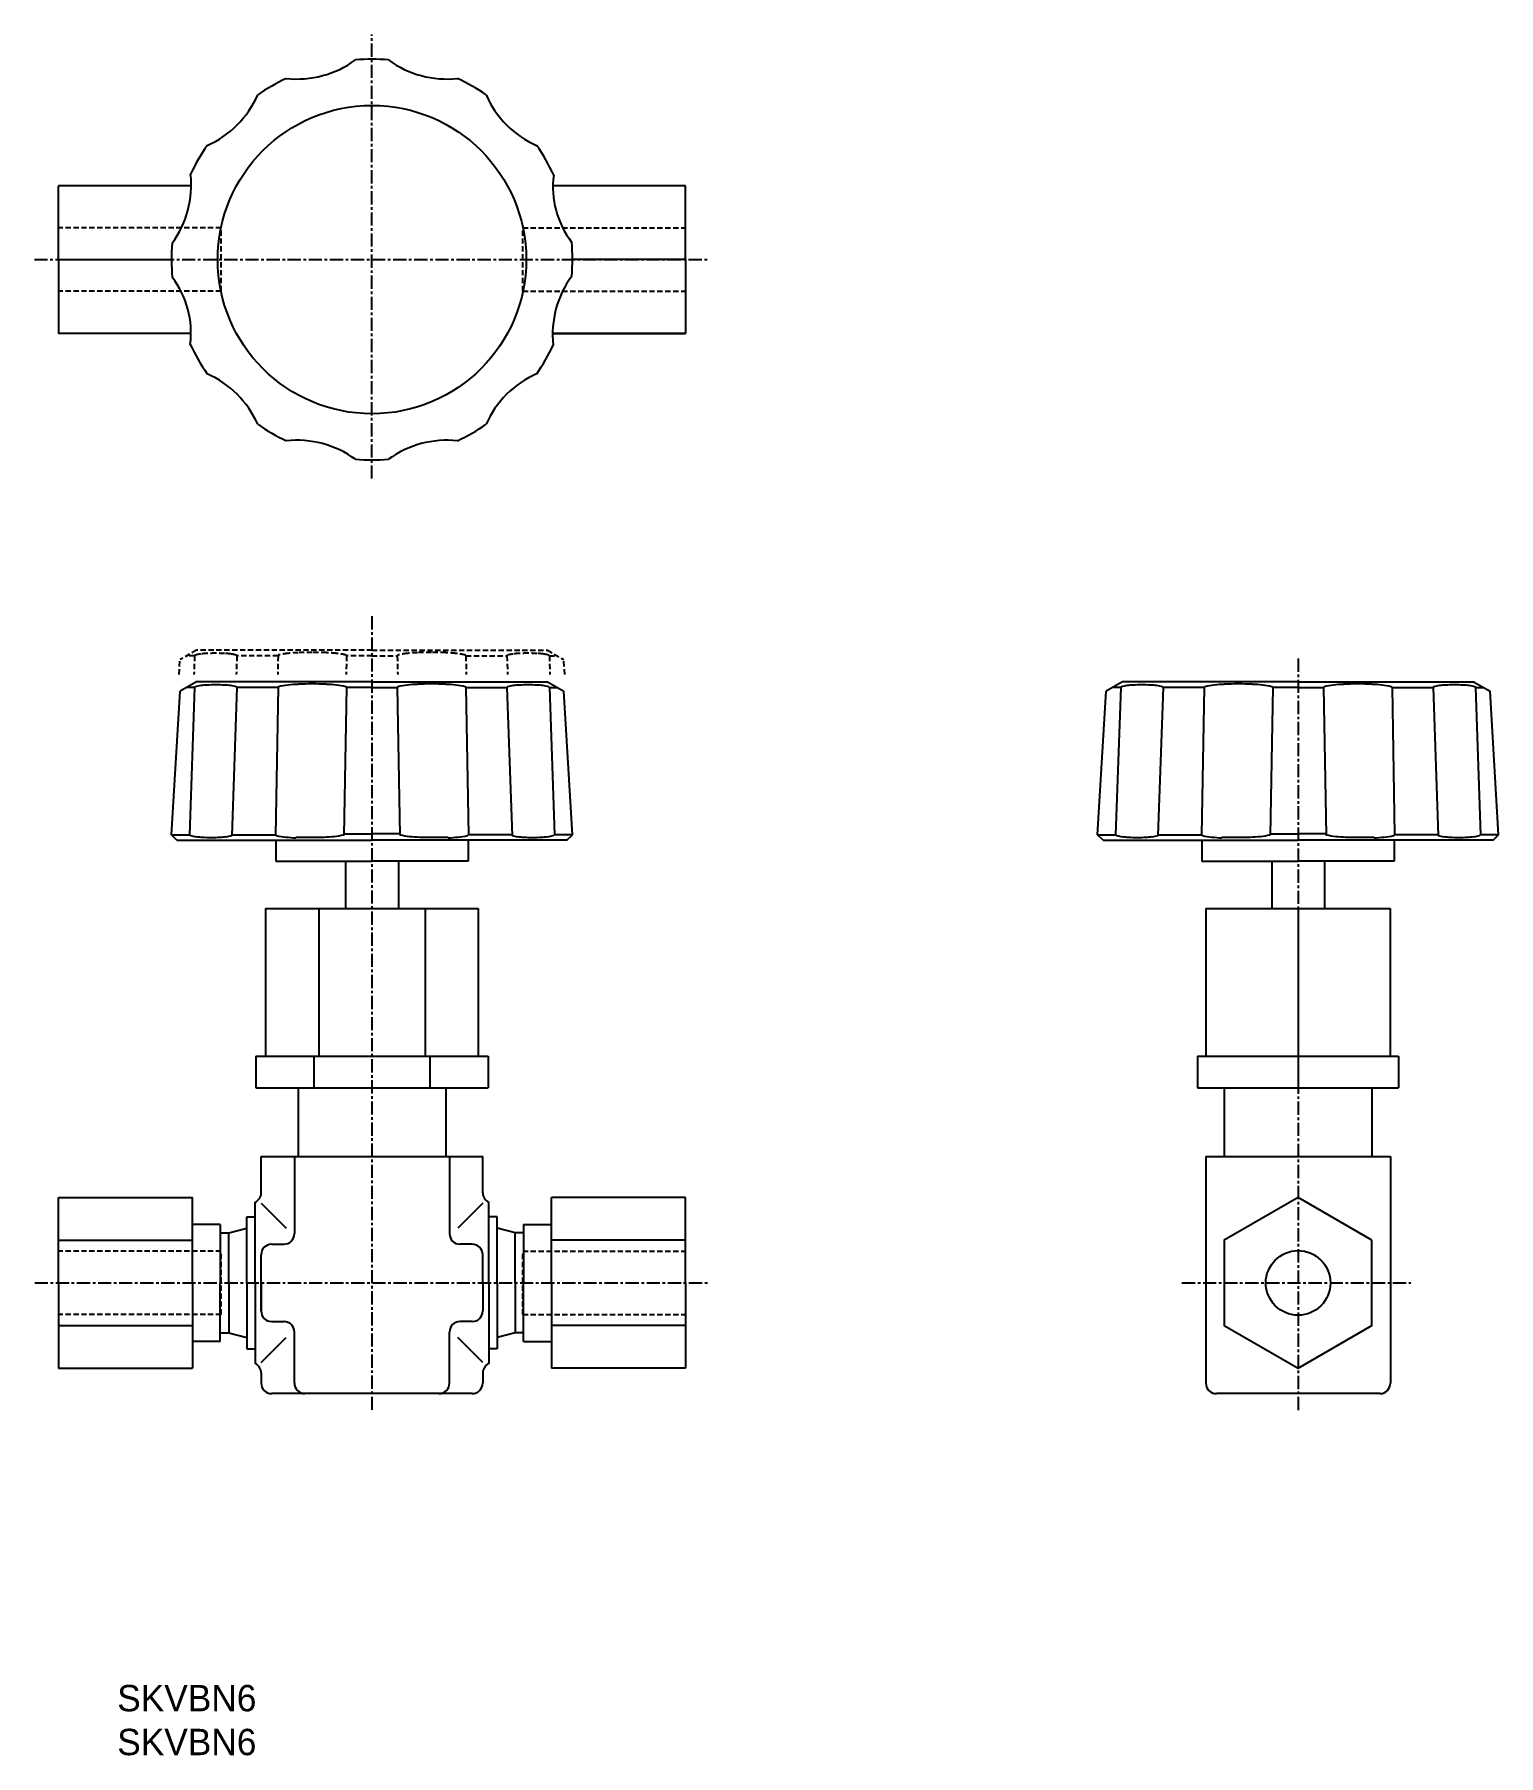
# Model space of a CAD drawing. Extents: x -87 to 52, y 69 to 232.
import ezdxf

# ---------------------------------------------------------------- set-up
doc = ezdxf.new("R2010")
doc.units = 0
doc.linetypes.add('CENTER', pattern=[2, 1.25, -0.25, 0.25, -0.25])
doc.linetypes.add('DASHED', pattern=[0.75, 0.5, -0.25])
doc.layers.get('0').update_dxf_attribs({"linetype": 'CONTINUOUS'})
doc.layers.add('CENTER', color=1, linetype='CENTER')

msp = doc.modelspace()

# ---------------------------------------------------------------- linework, layer by layer
at = {"color": 7, "linetype": 'CONTINUOUS'}
for p, q in [((-72.04, 218.14), (-84.63, 218.14)), ((-84.63, 211.14), (-84.63, 218.14)), ((-25.19, 218.14), (-37.76, 218.14)), ((-25.19, 211.14), (-25.19, 218.14)), ((-84.63, 211.15), (-84.63, 204.14)), ((-84.63, 211.14), (-73.91, 211.14)), ((-25.19, 211.14), (-35.91, 211.14)), ((-25.19, 211.14), (-25.19, 204.14)), ((-72.06, 204.14), (-84.63, 204.14)), ((-25.19, 204.14), (-37.78, 204.14)), ((-37.78, 204.14), (-25.19, 204.14)), ((-73.91, 156.61), (-73.1, 170.21)), ((-71.54, 171.11), (-73.1, 170.21)), ((-71.72, 170.56), (-72.5, 170.56)), ((-71.72, 170.56), (-72.21, 156.61)), ((-54.91, 171.11), (-71.54, 171.11)), ((-67.71, 170.56), (-68.2, 156.54)), ((-63.81, 170.56), (-67.71, 170.56)), ((-63.81, 170.56), (-64.06, 156.61)), ((-57.32, 170.56), (-57.56, 156.55)), ((-54.91, 170.56), (-57.32, 170.56)), ((-54.91, 171.11), (-38.28, 171.11)), ((-54.91, 170.56), (-52.51, 170.56)), ((-52.51, 170.56), (-52.26, 156.55)), ((-46.01, 170.56), (-42.12, 170.56)), ((-46.01, 170.56), (-45.77, 156.61)), ((-42.12, 170.56), (-41.63, 156.54)), ((-38.28, 171.11), (-36.72, 170.21)), ((-38.1, 170.56), (-37.62, 156.61)), ((-38.1, 170.56), (-37.32, 170.56)), ((-35.91, 156.61), (-36.72, 170.21)), ((13.86, 156.61), (14.66, 170.21)), ((16.22, 171.11), (14.66, 170.21)), ((16.05, 170.56), (15.26, 170.56)), ((16.05, 170.56), (15.56, 156.61)), ((32.86, 171.11), (16.22, 171.11)), ((20.06, 170.56), (19.57, 156.54)), ((23.95, 170.56), (20.06, 170.56)), ((23.95, 170.56), (23.71, 156.61)), ((30.45, 170.56), (30.2, 156.55)), ((32.86, 170.56), (30.45, 170.56)), ((32.86, 171.11), (49.49, 171.11)), ((32.86, 170.56), (35.26, 170.56)), ((35.26, 170.56), (35.51, 156.55)), ((41.76, 170.56), (42, 156.61)), ((41.76, 170.56), (45.65, 170.56)), ((45.65, 170.56), (46.14, 156.54)), ((49.49, 171.11), (51.05, 170.21)), ((49.66, 170.56), (50.15, 156.61)), ((49.66, 170.56), (50.45, 170.56)), ((51.86, 156.61), (51.05, 170.21)), ((-57.53, 156.68), (-54.91, 156.68)), ((-52.29, 156.68), (-54.91, 156.68)), ((30.23, 156.68), (32.86, 156.68)), ((35.48, 156.68), (32.86, 156.68)), ((-73.91, 156.61), (-72.15, 156.61)), ((-73.4, 156.09), (-73.91, 156.61)), ((-73.4, 156.09), (-54.91, 156.09)), ((-68.14, 156.61), (-64.03, 156.61)), ((-64.02, 156.09), (-64.02, 154.11)), ((-36.43, 156.09), (-54.91, 156.09)), ((-45.8, 156.09), (-45.8, 154.11)), ((-41.68, 156.61), (-45.79, 156.61)), ((-35.91, 156.61), (-37.67, 156.61)), ((-36.43, 156.09), (-35.91, 156.61)), ((13.86, 156.61), (15.61, 156.61)), ((14.37, 156.09), (13.86, 156.61)), ((14.37, 156.09), (32.86, 156.09)), ((19.63, 156.61), (23.74, 156.61)), ((23.75, 156.09), (23.75, 154.11)), ((51.34, 156.09), (32.86, 156.09)), ((41.96, 156.09), (41.96, 154.11)), ((46.08, 156.61), (41.97, 156.61)), ((51.86, 156.61), (50.1, 156.61)), ((51.34, 156.09), (51.86, 156.61)), ((-64.02, 154.11), (-54.91, 154.11)), ((-57.41, 154.11), (-57.41, 149.61)), ((-45.8, 154.11), (-54.91, 154.11)), ((-52.41, 154.11), (-52.41, 149.61)), ((23.75, 154.11), (32.86, 154.11)), ((30.36, 154.11), (30.36, 149.61)), ((41.96, 154.11), (32.86, 154.11)), ((35.36, 154.11), (35.36, 149.61)), ((-64.99, 149.61), (-54.91, 149.61)), ((-64.99, 149.61), (-64.99, 135.61)), ((-59.95, 149.61), (-59.95, 135.61)), ((-54.91, 149.61), (-44.83, 149.61)), ((-49.87, 149.61), (-49.87, 135.61)), ((-44.83, 149.61), (-44.83, 135.64)), ((24.13, 149.61), (24.13, 135.61)), ((24.13, 149.61), (32.86, 149.61)), ((32.86, 149.61), (41.59, 149.61)), ((32.86, 149.61), (32.86, 135.61)), ((41.59, 149.61), (41.59, 135.64)), ((-65.91, 135.61), (-54.91, 135.61)), ((-65.91, 135.61), (-65.91, 132.61)), ((-64.99, 135.61), (-54.91, 135.61)), ((-60.41, 135.61), (-60.41, 132.61)), ((-54.91, 135.61), (-44.83, 135.61)), ((-54.91, 135.61), (-43.91, 135.61)), ((-49.41, 135.61), (-49.41, 132.61)), ((-43.91, 135.61), (-43.91, 132.61)), ((23.33, 135.61), (23.33, 132.61)), ((23.33, 135.61), (32.86, 135.61)), ((32.86, 135.61), (32.86, 132.61)), ((32.86, 135.61), (42.38, 135.61)), ((42.38, 135.61), (42.38, 132.61)), ((-65.91, 132.61), (-54.91, 132.61)), ((-61.91, 132.61), (-61.91, 126.11)), ((-54.91, 132.61), (-43.91, 132.61)), ((-47.91, 132.61), (-47.91, 126.11)), ((23.33, 132.61), (32.86, 132.61)), ((25.86, 132.61), (25.86, 126.11)), ((32.86, 132.61), (42.38, 132.61)), ((39.86, 132.61), (39.86, 126.11)), ((-65.41, 126.11), (-44.41, 126.11)), ((-65.41, 122.66), (-65.41, 126.11)), ((-62.26, 126.11), (-62.26, 118.78)), ((-47.56, 126.11), (-47.56, 118.78)), ((-44.41, 122.66), (-44.41, 126.11)), ((24.11, 126.11), (41.61, 126.11)), ((24.11, 126.11), (24.11, 104.61)), ((41.61, 126.11), (41.61, 104.61)), ((-84.61, 122.2), (-71.93, 122.2)), ((-84.61, 114.11), (-84.61, 122.2)), ((-71.93, 114.11), (-71.93, 122.2)), ((-65.98, 114.11), (-65.98, 121.76)), ((-65.41, 121.66), (-63.05, 119.31)), ((-44.41, 121.66), (-46.77, 119.31)), ((-43.84, 114.11), (-43.84, 121.76)), ((-25.21, 122.2), (-37.89, 122.2)), ((-37.89, 114.11), (-37.89, 122.2)), ((-25.21, 114.11), (-25.21, 122.2)), ((-69.28, 119.66), (-71.85, 119.66)), ((-69.28, 119.66), (-69.28, 114.11)), ((-68.48, 118.85), (-66.78, 119.31)), ((-66.78, 114.11), (-66.78, 120.36)), ((-66.78, 120.36), (-65.98, 120.36)), ((-43.04, 120.36), (-43.84, 120.36)), ((-43.04, 114.11), (-43.04, 120.36)), ((-41.34, 118.85), (-43.04, 119.31)), ((-40.54, 119.66), (-40.54, 114.11)), ((-40.54, 119.66), (-37.97, 119.66)), ((-84.61, 118.15), (-71.93, 118.15)), ((-69.28, 118.85), (-68.48, 118.85)), ((-68.48, 114.11), (-68.48, 118.85)), ((-64.41, 117.78), (-63.26, 117.78)), ((-45.41, 117.78), (-46.56, 117.78)), ((-45.91, 117.78), (-46.06, 117.78)), ((-41.34, 114.11), (-41.34, 118.85)), ((-40.54, 118.85), (-41.34, 118.85)), ((-25.21, 118.15), (-37.89, 118.15)), ((-65.41, 114.11), (-65.41, 116.78)), ((-44.41, 114.11), (-44.41, 116.78)), ((-84.61, 114.12), (-84.61, 106.03)), ((-71.93, 114.12), (-71.93, 106.03)), ((-69.28, 108.56), (-69.28, 114.11)), ((-68.48, 114.11), (-68.48, 109.37)), ((-66.78, 114.11), (-66.78, 107.86)), ((-65.98, 114.11), (-65.98, 106.47)), ((-65.41, 114.11), (-65.41, 111.45)), ((-65.41, 111.45), (-65.41, 114.11)), ((-44.41, 114.11), (-44.41, 111.45)), ((-43.84, 114.11), (-43.84, 106.47)), ((-43.04, 114.11), (-43.04, 107.86)), ((-41.34, 114.11), (-41.34, 109.37)), ((-40.54, 108.56), (-40.54, 114.11)), ((-37.89, 114.12), (-37.89, 106.03)), ((-25.21, 114.12), (-25.21, 106.03)), ((-84.61, 110.08), (-71.93, 110.08)), ((-69.28, 109.37), (-68.48, 109.37)), ((-68.48, 109.37), (-66.78, 108.92)), ((-64.41, 110.45), (-63.26, 110.45)), ((-62.26, 104.61), (-62.26, 109.45)), ((-47.56, 104.61), (-47.56, 109.45)), ((-45.41, 110.45), (-46.56, 110.45)), ((-45.91, 110.45), (-46.06, 110.45)), ((-41.34, 109.37), (-43.04, 108.92)), ((-40.54, 109.37), (-41.34, 109.37)), ((-25.21, 110.08), (-37.89, 110.08)), ((-69.28, 108.56), (-71.85, 108.56)), ((-66.78, 107.86), (-65.98, 107.86)), ((-65.41, 106.56), (-63.05, 108.92)), ((-44.41, 106.56), (-46.77, 108.92)), ((-43.04, 107.86), (-43.84, 107.86)), ((-40.54, 108.56), (-37.97, 108.56)), ((-84.61, 106.03), (-71.93, 106.03)), ((-65.41, 105.56), (-65.41, 104.61)), ((-44.41, 105.56), (-44.41, 104.61)), ((-25.21, 106.03), (-37.89, 106.03)), ((-45.41, 103.61), (-64.41, 103.61)), ((32.86, 103.61), (25.11, 103.61)), ((40.61, 103.61), (32.86, 103.61))]:
    msp.add_line(p, q, dxfattribs=at)
at = {"color": 3, "linetype": 'DASHED'}
for p, q in [((-69.2, 214.15), (-84.61, 214.15)), ((-69.2, 208.15), (-69.2, 214.15)), ((-40.62, 214.15), (-25.21, 214.15)), ((-40.62, 208.15), (-40.62, 214.15)), ((-69.2, 208.15), (-84.61, 208.15)), ((-40.62, 208.15), (-25.21, 208.15)), ((-73.19, 171.8), (-73.1, 173.21)), ((-71.54, 174.11), (-73.1, 173.21)), ((-71.72, 173.56), (-72.5, 173.56)), ((-71.72, 173.56), (-71.78, 171.8)), ((-54.91, 174.11), (-71.54, 174.11)), ((-67.71, 173.56), (-67.77, 171.8)), ((-63.81, 173.56), (-67.71, 173.56)), ((-63.81, 173.56), (-63.84, 171.8)), ((-57.32, 173.56), (-57.35, 171.8)), ((-54.91, 173.56), (-57.32, 173.56)), ((-54.91, 174.11), (-38.28, 174.11)), ((-54.91, 173.56), (-52.51, 173.56)), ((-52.51, 173.56), (-52.47, 171.8)), ((-46.01, 173.56), (-42.12, 173.56)), ((-46.01, 173.56), (-45.98, 171.8)), ((-42.12, 173.56), (-42.06, 171.8)), ((-38.28, 174.11), (-36.72, 173.21)), ((-38.1, 173.56), (-38.04, 171.8)), ((-38.1, 173.56), (-37.32, 173.56)), ((-36.64, 171.8), (-36.72, 173.21)), ((-69.2, 117.11), (-84.61, 117.11)), ((-69.2, 111.11), (-69.2, 117.11)), ((-40.62, 111.11), (-40.62, 117.11)), ((-40.62, 117.11), (-25.21, 117.11)), ((-69.2, 111.11), (-84.61, 111.11)), ((-40.62, 111.11), (-25.21, 111.11))]:
    msp.add_line(p, q, dxfattribs=at)
at = {"color": 7, "linetype": 'CONTINUOUS'}
msp.add_lwpolyline([(39.86, 118.15), (32.86, 122.2), (25.86, 118.15), (25.86, 110.07), (32.86, 106.03), (39.86, 110.07)], close=True, dxfattribs=at)
for centre, radius in [((-54.91, 211.14), 14.62), ((32.86, 114.11), 3.06)]:
    msp.add_circle(centre, radius, dxfattribs=at)
for centre, radius, start, end in [((-54.91, 211.14), 19, 85.2775, 94.7225), ((-62.02, 237.66), 9.4, 263.8532, 306.1468), ((-47.81, 237.66), 9.4, 233.8532, 276.1468), ((-54.91, 211.14), 19, 115.2775, 124.7225), ((-54.91, 211.14), 19, 55.2775, 64.7225), ((-74.33, 230.55), 9.4, 293.8532, 336.1468), ((-35.5, 230.55), 9.4, 203.8532, 246.1468), ((-54.91, 211.14), 19, 145.2775, 154.7225), ((-54.91, 211.14), 19, 24.9641, 34.7225), ((-81.44, 218.24), 9.4, 323.8532, 6.1468), ((-29.13, 218.04), 8.63, 172.6008, 217.3992), ((-54.91, 211.14), 19, 175.2775, 185.0434), ((-54.91, 211.14), 19, 355.2775, 5.0359), ((-80.77, 204.19), 8.71, 352.7904, 37.2968), ((-28.39, 204.03), 9.4, 143.8532, 186.1468), ((-54.91, 211.14), 19, 205.0438, 214.7225), ((-54.91, 211.14), 19, 325.2775, 334.7225), ((-74.33, 191.72), 9.4, 23.8532, 66.1468), ((-35.5, 191.72), 9.4, 113.8532, 156.1468), ((-54.91, 211.14), 19, 235.2775, 244.7225), ((-54.91, 211.14), 19, 295.2775, 304.7225), ((-62.02, 184.61), 9.4, 53.8532, 96.1468), ((-47.81, 184.61), 9.4, 83.8532, 126.1468), ((-54.91, 211.14), 19, 265.2775, 274.7225), ((-71.65, 170.56), 0.0679, 107.2353, 180), ((-70.73, 167.57), 3.2, 97.3224, 107.2353), ((-70.12, 162.88), 7.93, 93.0468, 97.3224), ((-69.71, 155.2), 15.61, 90, 93.0468), ((-69.71, 155.2), 15.61, 86.9532, 90), ((-69.31, 162.88), 7.93, 82.6776, 86.9532), ((-68.7, 167.57), 3.2, 72.7647, 82.6776), ((-67.77, 170.56), 0.0679, 0, 72.7647), ((-63.73, 170.56), 0.0837, 103.9618, 180), ((-62.21, 164.44), 6.39, 95.8797, 103.9618), ((-61.23, 154.96), 15.92, 92.4426, 95.8797), ((-60.57, 139.37), 31.53, 90, 92.4426), ((-60.57, 139.37), 31.53, 87.5574, 90), ((-59.9, 154.96), 15.92, 84.1203, 87.5574), ((-58.92, 164.44), 6.39, 76.0382, 84.1203), ((-57.4, 170.56), 0.0837, 0, 76.0382), ((-52.42, 170.56), 0.0837, 103.9618, 180), ((-50.9, 164.44), 6.39, 95.8797, 103.9618), ((-49.92, 154.96), 15.92, 92.4426, 95.8797), ((-49.26, 139.37), 31.53, 90, 92.4426), ((-49.26, 139.37), 31.53, 87.5574, 90), ((-48.59, 154.96), 15.92, 84.1203, 87.5574), ((-47.62, 164.44), 6.39, 76.0382, 84.1203), ((-46.09, 170.56), 0.0837, 0, 76.0382), ((-42.05, 170.56), 0.0679, 107.2353, 180), ((-41.12, 167.57), 3.2, 97.3224, 107.2353), ((-40.52, 162.88), 7.93, 93.0468, 97.3224), ((-40.11, 155.2), 15.61, 90, 93.0468), ((-40.11, 155.2), 15.61, 86.9532, 90), ((-39.7, 162.88), 7.93, 82.6776, 86.9532), ((-39.1, 167.57), 3.2, 72.7647, 82.6776), ((-38.17, 170.56), 0.0679, 0, 72.7647), ((16.11, 170.56), 0.0679, 107.2353, 180), ((17.04, 167.57), 3.2, 97.3224, 107.2353), ((17.64, 162.88), 7.93, 93.0468, 97.3224), ((18.05, 155.2), 15.61, 90, 93.0468), ((18.05, 155.2), 15.61, 86.9532, 90), ((18.46, 162.88), 7.93, 82.6776, 86.9532), ((19.06, 167.57), 3.2, 72.7647, 82.6776), ((19.99, 170.56), 0.0679, 0, 72.7647), ((24.04, 170.56), 0.0837, 103.9618, 180), ((25.56, 164.44), 6.39, 95.8797, 103.9618), ((26.54, 154.96), 15.92, 92.4426, 95.8797), ((27.2, 139.37), 31.53, 90, 92.4426), ((27.2, 139.37), 31.53, 87.5574, 90), ((27.87, 154.96), 15.92, 84.1203, 87.5574), ((28.84, 164.44), 6.39, 76.0382, 84.1203), ((30.36, 170.56), 0.0837, 0, 76.0382), ((35.35, 170.56), 0.0837, 103.9618, 180), ((36.87, 164.44), 6.39, 95.8797, 103.9618), ((37.84, 154.96), 15.92, 92.4426, 95.8797), ((38.51, 139.37), 31.53, 90, 92.4426), ((38.51, 139.37), 31.53, 87.5574, 90), ((39.17, 154.96), 15.92, 84.1203, 87.5574), ((40.15, 164.44), 6.39, 76.0382, 84.1203), ((41.67, 170.56), 0.0837, 0, 76.0382), ((45.72, 170.56), 0.0679, 107.2353, 180), ((46.65, 167.57), 3.2, 97.3224, 107.2353), ((47.25, 162.88), 7.93, 93.0468, 97.3224), ((47.66, 155.2), 15.61, 90, 93.0468), ((47.66, 155.2), 15.61, 86.9532, 90), ((48.07, 162.88), 7.93, 82.6776, 86.9532), ((48.67, 167.57), 3.2, 72.7647, 82.6776), ((49.6, 170.56), 0.0679, 0, 72.7647), ((-57.62, 156.68), 0.0813, 283.6432, 0), ((-52.21, 156.68), 0.0813, 180, 256.3568), ((30.15, 156.68), 0.0813, 283.6432, 0), ((35.56, 156.68), 0.0813, 180, 256.3568), ((-72.08, 156.61), 0.0693, 180, 252.4879), ((-71.16, 159.54), 3.15, 252.4879, 262.5538), ((-70.55, 164.16), 7.8, 262.5538, 266.9012), ((-70.15, 171.7), 15.35, 266.9012, 270), ((-70.15, 171.7), 15.35, 270, 273.0988), ((-69.74, 164.16), 7.8, 273.0988, 277.4462), ((-69.14, 159.54), 3.15, 277.4462, 287.5121), ((-68.21, 156.61), 0.0693, 287.5121, 360), ((-63.95, 156.61), 0.0813, 180, 256.3568), ((-62.42, 162.89), 6.54, 256.3568, 264.2588), ((-61.45, 172.6), 16.3, 264.2588, 267.6153), ((-60.78, 188.65), 32.29, 267.6153, 270), ((-60.78, 188.65), 32.29, 270, 272.3847), ((-60.12, 172.67), 16.3, 272.3847, 275.7412), ((-59.14, 162.96), 6.54, 275.7412, 283.6432), ((-50.68, 162.96), 6.54, 256.3568, 264.2588), ((-49.71, 172.67), 16.3, 264.2588, 267.6153), ((-49.04, 188.65), 32.29, 267.6153, 270), ((-49.04, 188.65), 32.29, 270, 272.3847), ((-48.38, 172.6), 16.3, 272.3847, 275.7412), ((-47.4, 162.89), 6.54, 275.7412, 283.6432), ((-45.88, 156.61), 0.0813, 283.6432, 360), ((-41.61, 156.61), 0.0693, 180, 252.4879), ((-40.69, 159.54), 3.15, 252.4879, 262.5538), ((-40.09, 164.16), 7.8, 262.5538, 266.9012), ((-39.68, 171.7), 15.35, 266.9012, 270), ((-39.68, 171.7), 15.35, 270, 273.0988), ((-39.27, 164.16), 7.8, 273.0988, 277.4462), ((-38.67, 159.54), 3.15, 277.4462, 287.5121), ((-37.74, 156.61), 0.0693, 287.5121, 360), ((15.68, 156.61), 0.0693, 180, 252.4879), ((16.61, 159.54), 3.15, 252.4879, 262.5538), ((17.21, 164.16), 7.8, 262.5538, 266.9012), ((17.62, 171.7), 15.35, 266.9012, 270), ((17.62, 171.7), 15.35, 270, 273.0988), ((18.03, 164.16), 7.8, 273.0988, 277.4462), ((18.63, 159.54), 3.15, 277.4462, 287.5121), ((19.56, 156.61), 0.0693, 287.5121, 360), ((23.82, 156.61), 0.0813, 180, 256.3568), ((25.34, 162.89), 6.54, 256.3568, 264.2588), ((26.32, 172.6), 16.3, 264.2588, 267.6153), ((26.98, 188.65), 32.29, 267.6153, 270), ((26.98, 188.65), 32.29, 270, 272.3847), ((27.65, 172.67), 16.3, 272.3847, 275.7412), ((28.63, 162.96), 6.54, 275.7412, 283.6432), ((37.08, 162.96), 6.54, 256.3568, 264.2588), ((38.06, 172.67), 16.3, 264.2588, 267.6153), ((38.73, 188.65), 32.29, 267.6153, 270), ((38.73, 188.65), 32.29, 270, 272.3847), ((39.39, 172.6), 16.3, 272.3847, 275.7412), ((40.37, 162.89), 6.54, 275.7412, 283.6432), ((41.89, 156.61), 0.0813, 283.6432, 360), ((46.15, 156.61), 0.0693, 180, 252.4879), ((47.08, 159.54), 3.15, 252.4879, 262.5538), ((47.68, 164.16), 7.8, 262.5538, 266.9012), ((48.09, 171.7), 15.35, 266.9012, 270), ((48.09, 171.7), 15.35, 270, 273.0988), ((48.5, 164.16), 7.8, 273.0988, 277.4462), ((49.1, 159.54), 3.15, 277.4462, 287.5121), ((50.03, 156.61), 0.0693, 287.5121, 360), ((-66.41, 122.66), 1, 295.4676, 360), ((-43.41, 122.66), 1, 180, 244.5324), ((-64.41, 116.78), 1, 90, 180), ((-63.26, 118.78), 1, 270, 0), ((-46.56, 118.78), 1, 180, 270), ((-45.41, 116.78), 1, 360, 90), ((-64.41, 111.45), 1, 180, 270), ((-45.41, 111.45), 1, 270, 0), ((-63.26, 109.45), 1, 0, 90), ((-46.56, 109.45), 1, 90, 180), ((-66.41, 105.56), 1, 0, 64.5324), ((-43.41, 105.56), 1, 115.4676, 180), ((-64.41, 104.61), 1, 180, 270), ((-61.26, 104.61), 1, 180, 270), ((-48.56, 104.61), 1, 270, 0), ((-45.41, 104.61), 1, 270, 0), ((25.11, 104.61), 1, 180, 270), ((40.61, 104.61), 1, 270, 0)]:
    msp.add_arc(centre, radius, start, end, dxfattribs=at)
at = {"color": 3, "linetype": 'DASHED'}
for centre, radius, start, end in [((-71.65, 173.56), 0.0679, 107.2353, 180), ((-70.73, 170.57), 3.2, 97.3224, 107.2353), ((-70.12, 165.88), 7.93, 93.0468, 97.3224), ((-69.71, 158.2), 15.61, 90, 93.0468), ((-69.71, 158.2), 15.61, 86.9532, 90), ((-69.31, 165.88), 7.93, 82.6776, 86.9532), ((-68.7, 170.57), 3.2, 72.7647, 82.6776), ((-67.77, 173.56), 0.0679, 0, 72.7647), ((-63.73, 173.56), 0.0837, 103.9618, 180), ((-62.21, 167.44), 6.39, 95.8797, 103.9618), ((-61.23, 157.96), 15.92, 92.4426, 95.8797), ((-60.57, 142.37), 31.53, 90, 92.4426), ((-60.57, 142.37), 31.53, 87.5574, 90), ((-59.9, 157.96), 15.92, 84.1203, 87.5574), ((-58.92, 167.44), 6.39, 76.0382, 84.1203), ((-57.4, 173.56), 0.0837, 0, 76.0382), ((-52.42, 173.56), 0.0837, 103.9618, 180), ((-50.9, 167.44), 6.39, 95.8797, 103.9618), ((-49.92, 157.96), 15.92, 92.4426, 95.8797), ((-49.26, 142.37), 31.53, 90, 92.4426), ((-49.26, 142.37), 31.53, 87.5574, 90), ((-48.59, 157.96), 15.92, 84.1203, 87.5574), ((-47.62, 167.44), 6.39, 76.0382, 84.1203), ((-46.09, 173.56), 0.0837, 0, 76.0382), ((-42.05, 173.56), 0.0679, 107.2353, 180), ((-41.12, 170.57), 3.2, 97.3224, 107.2353), ((-40.52, 165.88), 7.93, 93.0468, 97.3224), ((-40.11, 158.2), 15.61, 90, 93.0468), ((-40.11, 158.2), 15.61, 86.9532, 90), ((-39.7, 165.88), 7.93, 82.6776, 86.9532), ((-39.1, 170.57), 3.2, 72.7647, 82.6776), ((-38.17, 173.56), 0.0679, 0, 72.7647)]:
    msp.add_arc(centre, radius, start, end, dxfattribs=at)
at = {"layer": 'CENTER', "color": 1, "linetype": 'CENTER'}
for p, q in [((-54.91, 190.37), (-54.91, 232.49)), ((-86.9, 211.14), (-22.93, 211.14)), ((-54.91, 177.32), (-54.91, 101.84)), ((32.86, 173.3), (32.86, 101.84)), ((-86.87, 114.11), (-22.95, 114.11)), ((21.85, 114.11), (43.53, 114.11))]:
    msp.add_line(p, q, dxfattribs=at)

# ---------------------------------------------------------------- texts
at = {"color": 7, "linetype": 'CONTINUOUS'}
for p in [(-79.05, 73.49), (-79.05, 69.33)]:
    msp.add_text('SKVBN6', height=2.5, dxfattribs=at).set_placement(p)

doc.saveas('drawing.dxf')
